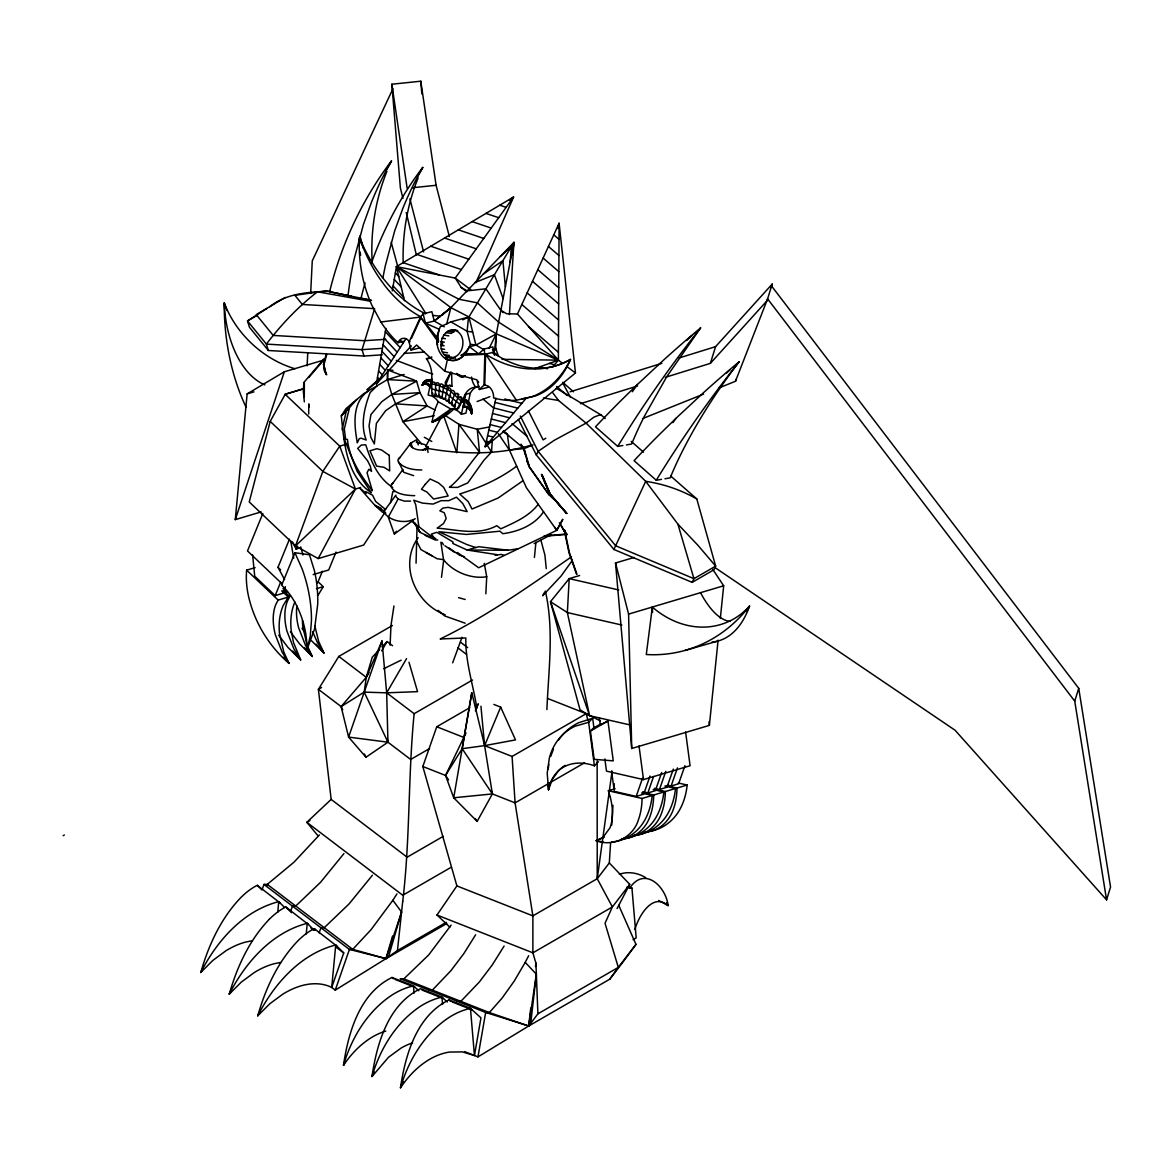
<?xml version="1.0" encoding="UTF-8"?>
<svg xmlns="http://www.w3.org/2000/svg" width="1169" height="1169" viewBox="0 0 1169 1169"><rect width="100%" height="100%" fill="white"/><g stroke="black" fill="none" stroke-linecap="round" stroke-linejoin="round"><path stroke-width="1.5" d="M402.721 901.328C410.246 839.094 407.996 776.114 414.133 713.704L472.481 680.022M308.689 414.031L308.806 403.904L308.879 407.221M444.322 326.838L434.254 321.022L431.872 311.685L423.09 313.818L420.445 317.164L409.092 341.962L411.02 350.042L416.646 345.016L444.834 371.26L476.908 379.793L479.319 389.467L483.951 385.185L484.828 354.339L484.083 349.034L492.88 346.915L493.625 352.205L498.447 355.99L495.729 348.567L496.328 333.881L513.922 242.392L450.854 307.637L442.087 315.192M483.951 385.185L484.74 384.981L485.617 354.149A132.214 98.78 75.5 0 0 528.943 368.893L536.22 368.995A132.214 98.78 75.5 0 0 570.501 359.394A105.371 71.923 75.8 0 1 535.212 396.043L521.856 398.892M435.365 393.953L435.686 384.893A2.659 1.9 76.4 0 0 433.611 382.029A2.659 1.9 76.4 0 0 431.785 384.411L431.814 393.339A2.426 1.739 76.4 0 0 433.641 396.013A2.426 1.739 76.4 0 0 435.365 393.953A2.353 1.68 76.4 0 0 436.972 396.729A2.353 1.68 76.4 0 0 438.813 394.976L439.588 385.828A2.659 1.9 76.4 0 0 437.688 382.774A2.659 1.9 76.4 0 0 435.686 384.893L436.592 384.674M390.11 645.186L390.972 625.576L393.953 605.951M416.062 563.18L417.041 526.737L419.978 532.348L429.944 536.98M307.111 365.795L307.739 353.14M310.662 293.477L312.255 260.935L392.916 88.771M485.836 593.779L486.728 576.755L484.258 563.312M304.349 382.76L304.276 397.124M509.406 314.534L513.922 242.392L468.915 316.945L462.69 319.838M469.865 707.64L436.753 726.767L422.827 766.499L456.889 885.912L532.874 915.868L597.227 878.708L609.312 862.956L610.569 843.156M611.708 825.168L612.98 805.368M614.003 789.177L614.339 783.771M444.468 415.024L458.949 424.332L477.23 429.257L479.568 452.315C469.339 463.786 461.697 477.741 449.422 487.312L457.561 487.415L467.775 482.899L483.688 460.528L491.506 452.052L492.339 439.997M343.613 437.25L357.188 471.399L371.347 492.719C346.608 476.572 344.066 442.949 341.304 415.901L345.98 408.624L363.617 393.748L387.465 379.589L387.684 369.857L387.465 379.589L391.776 394.464L402.925 421.688L421.439 443.796M452.754 358.109C433.509 358.079 439.602 323.915 457.81 330.681M510.122 262.134L511.394 246.571L500.303 256.464M546.902 709.598C548.48 670.334 554.252 629.77 545.338 591.046M261.169 511.905L235.276 519.62L247.141 393.88L284.33 371.786L323.17 360.227M277.74 912.258L278.748 901.635C243.21 910.783 216.908 940.855 200.761 972.491L212.86 960.407L225.822 950.835A62.556 37.846 -46.1 0 1 245.636 942.068L252.036 940.782M306.234 933.929L307.242 923.305C271.705 932.438 245.402 962.525 229.256 994.161L241.34 982.077L254.316 972.506A62.556 37.846 -46.1 0 1 274.13 963.738L280.531 962.452M335.737 944.976L343.73 952.954L331.718 987.454C322.746 982.924 312.196 982.924 302.625 985.409A62.556 37.846 -46.1 0 0 282.81 994.161L269.834 1003.747L257.75 1015.817C273.897 984.196 300.199 954.109 335.737 944.976L331.718 987.454L335.255 990.143L385.96 958.653L446.763 923.554M468.521 316.887L467.132 331.251L470.391 344.27C468.009 351.591 462.442 359.438 454.332 360.607A21.933 15.694 76.4 0 1 447.522 359.146L445.623 358.854A22.708 18.09 -81.5 0 1 436.841 341.757L437.191 335.547L440.202 326.838L450.898 321.884L468.915 316.945L496.328 333.881L558.387 360.154L562.567 363.281M634.153 557.438L615.522 562.99L631.728 748.496L709.378 725.379L718.102 640.174M720.338 618.416L723.669 585.786L712.856 569.493M470.391 344.27L475.944 345.103L496.328 333.881L494.735 349.195L495.729 348.567L493.625 352.205L484.828 354.339L461.2 355.347L462.529 356.56A22.708 18.09 -81.5 0 1 445.623 358.854M262.163 889.521L263.946 884.436L349.414 949.433L385.96 958.653L397.46 950.529L402.735 901.124M512.519 254.871L513.922 242.392L512.84 245.797M464.561 1051.603L477.975 1056.893L528.695 1026.017L530.755 1007.999M535.49 966.558L535.913 962.964L537.901 1013.83L528.695 1026.017L485.661 1012.442L400.178 978.745L403.86 978.877L489.343 1012.573L528.695 1026.017L609.75 979.213L623.472 961.327L635.98 944.377L618.766 905.361M530.726 1023.313L536.352 974.201L525.232 962.365L528.651 955.716M548.217 769.246L548.802 764.321M441.487 577.34L443.65 560.404L440.874 542.211M711.936 642.146A177.513 79.171 71.4 0 0 749.534 606.097A86.623 72.96 67.8 0 1 652.36 607.032L646.282 654.523A172.281 141.478 76.1 0 0 749.534 606.097A90.51 35.669 79.5 0 1 746.684 611.504M535.943 542.255L534.408 557.452M418.926 526.781L415.74 504.789L413.753 500.215L422.535 503.123L433.071 504.073L441.122 500.668L448.735 500.668L456.465 497.176L462.836 503.591L467.176 511.627L448.122 507.346L442.89 508.091L439.851 510.824L444.235 512.694L446.193 518.422L443.489 523.58L437.148 528.125C457.035 529.601 477.975 535.913 496.81 525.685L500.8 528.826C514.199 522.66 529.162 516.42 538.193 504.263M444.834 385.989A2.659 1.9 76.4 0 0 444.366 387.085L443.475 387.304A2.659 1.9 76.4 0 1 445.798 385.814A2.659 1.9 76.4 0 1 447.289 389.219L445.36 397.971A2.192 1.564 76.4 0 1 443.431 399.17A2.192 1.564 76.4 0 1 442.233 396.349L443.475 387.304A2.659 1.9 76.4 0 0 441.794 384.046A2.659 1.9 76.4 0 0 439.588 385.828L450.007 390.724L461.404 401.318L464.619 401.698M609.75 979.213L618.313 967.391L605.031 923.262L612.381 906.939L597.227 878.708L612.074 771.058M528.695 1026.017L536.352 974.201M448.589 779.898L445.535 775.442L462.164 748.686L471.779 692.779L484.609 745.632L492.383 793.912L477.142 821.398L453.718 797.784L445.535 775.442L466.007 732.919M385.872 328.416L376.36 383.973L411.356 345.849M392.302 290.847L396.437 266.649L513.6 196.977L475.929 282.664M471.779 692.779L453.718 797.784L492.383 793.912L515.091 802.869L584.529 762.787M474.453 1055.505L480.956 1017.834L470.449 1008.379L448.998 999.933C416.632 1015.671 405.336 1054.803 400.485 1087.798C408.098 1076.459 417.771 1066.318 429.578 1059.319A62.556 45.167 -56 0 1 449.393 1052.071L462.369 1051.895L474.453 1055.505L470.449 1008.379A68.635 46.38 -55.1 0 0 448.794 1017.6C424.493 1033.776 408.551 1060.151 400.485 1087.798L403.29 1081.632M477.975 1056.893L485.661 1012.442L489.343 1012.573L502.188 997.975L514.199 981.156L525.232 962.365M307.33 647.334L306.804 650.169A52.4 27.808 74.1 0 0 302.45 619.906C298.256 607.018 291.739 594.495 281.641 585.245L294.924 552.747L309.478 554.764L314.3 570.224A71.017 37.233 86.6 0 1 317.72 604.241L314.549 629.068L306.804 650.169L310.238 636.345L311.465 620.432A77.49 38.811 76.4 0 0 301.967 568.499L294.924 552.747M431.77 378.391L428.102 395.034L431.799 395.999A17.52 12.538 76.4 0 1 438.317 401.785L450.854 409.033A17.52 12.538 76.4 0 1 458.16 411.225L459.826 412.584M429.944 387.655L431.376 381.109L432.282 380.889L430.28 379.998A11.091 7.935 76.4 0 0 422.257 385.229A8.271 5.275 79.4 0 1 429.944 387.655L430.85 387.436A8.227 5.889 76.4 0 0 430.265 386.588M467.001 408.171L465.905 413.168L461.39 414.264L465.788 394.289A21.597 15.445 76.4 0 0 463.494 401.975L461.185 401.376L457.678 408.273A2.426 1.739 76.4 0 1 455.209 408.478A2.426 1.739 76.4 0 1 454.683 405.102L457.97 397.752A2.659 1.9 76.4 0 0 457.24 394.055A2.659 1.9 76.4 0 0 454.58 394.479L451.614 402.355A2.353 1.68 76.4 0 0 452.345 405.599A2.353 1.68 76.4 0 0 454.683 405.102M463.231 406.87L464.663 400.339L466.475 399.9L468.243 401.288A11.135 7.759 83.2 0 1 471.648 413.753A8.271 6.327 69 0 0 463.231 406.87L465.043 406.432A8.271 5.45 82.8 0 1 467.205 406.695M464.853 403.378L464.137 406.651A8.227 5.889 76.4 0 1 471.648 413.753A8.271 5.45 82.8 0 0 470.786 410.655M468.097 403.188L470.289 393.193A21.597 15.445 76.4 0 1 477.8 386.471M444.834 371.26L447.493 359.117L445.418 357.524M495.934 398.234L485.135 446.763L575.469 372.984L559.089 223.235L517.472 314.023L558.387 360.154L552.469 367.154M342.049 429.666L346.404 410.64L353.652 402.151M557.832 228.496L559.089 223.235L558.387 360.154L535.007 368.586M446.602 324.324L450.854 307.637L396.437 266.649L404.459 300.667M304.335 388.619L285.192 394.333L270.214 421.395L249.245 501.954L295.509 545.894L318.187 558.592L363.661 545.046L384.382 513.308M386.281 169.71L391.557 161.044L386.048 170.908A293.01 230.965 -89.8 0 0 371.464 202.266L363.427 224.463L354.075 259.299A308.572 243.225 -89.8 0 0 348.055 295.538L351.504 296.312M417.538 176.154L422.798 167.488L417.289 177.367A293.01 230.965 -89.8 0 0 402.706 208.725L394.684 230.907L385.332 265.743A308.572 243.225 -89.8 0 0 382.95 277.696M326.195 354.339L323.55 364.07L324.266 370.558L326.297 374.46L323.55 364.07L324.456 368.352M326.692 354.631L324.047 364.363L324.763 370.836L326.794 374.752M335.255 990.143L349.414 949.433L352.746 949.36L385.96 958.653L392.565 935.989M388.503 956.856L401.566 912.039L392.857 900.276L396.963 893.876M594.042 728.682L592.654 718.248L588.635 722.31L575.133 726.212A77.49 58.698 53.8 0 0 549.401 757.804L547.209 773.162L548.524 789.718L552.309 779.358L558.446 770.795A46.731 40.506 55.2 0 1 565.138 765.344M710.372 363.354L715.574 346.652L772.198 284.082L766.996 300.798L710.372 363.354L665.336 377.339M718.687 388.02L735.476 381.269L736.075 379.326M715.282 567.783L955.044 730.216L1106.561 899.867L1074.735 701.137L1078.724 688.322L771.584 286.025M1106.561 899.867L1110.55 887.037L1078.724 688.322M390.578 502.597L392.828 491.564L394.713 491.579M235.276 519.62L284.33 371.786M462.018 637.295L452.651 662.852M385.96 958.653L401.566 912.039M382.015 640.948L348.596 737.084L365.985 757.22L387.947 742.198L386.661 692.822L382.015 640.948L366.277 677.319L364.217 692.136L387.947 742.198L410.67 759.47L429.607 748.54M290.657 911.192L292.44 906.107L295.757 906.033L320.554 882.288L343.949 853.56M319.152 932.862L320.934 927.777L324.251 927.689L349.049 903.944L372.443 875.216M611.606 771.204L614.295 791.413L636.17 796.41L642.512 778.276M650.022 776.041L643.681 794.189L636.17 796.41M642.775 791.793L647.816 792.947L653.588 776.45M661.669 772.577L655.327 790.712L647.816 792.947M654.421 788.33L659.462 789.484L665.804 771.335M673.315 769.1L666.973 787.248L659.462 789.484M667.747 785.247L671.108 786.006L677.45 767.872M684.961 765.637L678.604 783.785L671.108 786.006M378.186 378.829L376.36 383.973L406.111 338.542M418.327 444.921L416.383 439.88L410.918 443.036L397.84 460.294L403.773 472.32L413.665 475.651M402.954 469.47L390.767 485.997C394.552 494.531 406.447 495.451 414.732 495.671M395.882 495.174L383.695 511.715C389.16 521.462 405.833 524.18 415.214 518.7M410.027 443.752L409.705 444.629C412.701 449.992 421.877 451.482 427.021 448.472L427.065 446.616L424.815 444.629L416.31 442.277M550.687 756.489L553.434 749.154M386.881 171.448C375.483 199.563 370.631 230.191 372.093 260.453M418.122 177.907C407.163 204.926 402.282 234.282 403.203 263.39M487.093 441.692L485.135 446.763L525.933 398.527M634.899 929.516C638.493 916.438 652.448 891.962 668.113 905.595C665.848 886.263 644.353 865.747 629.58 888.294M770.882 287.442L772.198 284.082M735.476 381.269L767.595 298.855L1074.735 701.137M262.835 513.469L247.507 550.964L282.124 583.857M284.549 579.532L277.988 567.301L289.488 539.143M252.606 554.837L254.71 576.185L275.168 595.62L280.648 582.191M292.455 541.919L296.239 549.313L297.525 546.171M285.411 586.677L282.664 593.384L275.168 595.62M317.603 582.98L322.41 571.232M336.029 552.046L328.708 569.975L313.175 574.607M451.614 372.458L451.95 386.267L445.652 385.025L450.913 372.312M475.388 710.796L478.179 704.103M491.214 790.536L492.383 793.912L462.164 748.686L484.609 745.632L500.668 707.113L493.873 704.439M475.944 708.911L478.106 704.001M410.699 520.453L435.306 539.347L435.774 538.324M344.899 1062.241L343.496 1065.324C348.347 1032.329 359.643 993.197 392.01 977.459L413.461 985.92L418.823 990.742M374.095 1071.944L371.99 1076.561C376.842 1043.566 388.137 1004.434 420.504 988.696L441.955 997.142L447.318 1001.979M411.4 338.469L421.235 316.974A132.214 92 79.5 0 1 384.937 285.747L379.779 278.675A132.214 92 79.5 0 1 359.482 237.555A105.371 76 72.6 0 0 359.614 244M670.816 476.148L696.782 498.944L715.662 566.132L713.879 569.829L692.165 582.367L613.9 549.459L536.366 455.019L538.135 451.322L554.194 440.348L587.028 422.608M613.9 549.459L645.712 481.321C663.627 483.995 681.059 489.913 696.782 498.944M692.165 582.367L693.933 578.67L715.662 566.132L697.951 545.324L677.903 524.136L645.712 481.321L586.02 423.09L558.519 400.485L552.645 392.609M418.137 537.74C398.497 564.89 415.492 603.92 445.126 614.733M489.022 348.464L496.328 333.881M456.538 408.609A2.426 1.739 76.4 0 0 458.584 408.054L462.076 401.157A2.659 1.9 76.4 0 0 462.31 400.602M318.158 595.109L323.228 586.677L317.983 581.68M617.086 908.561L629.726 884.334L609.312 862.956M457.415 552.455L478.676 567.769L556.78 530.331L562.552 519.357M425.735 446.397L441.371 417.172M318.187 558.592L355.42 489.051L360.637 487.488M395.56 496.051L398.103 499.017L388.313 517.093L394.348 534.028L413.578 519.986M281.729 590.842L288.305 597.081L278.149 600.106L276.118 603.832A52.897 31.797 59.8 0 0 275.343 634.709L282.211 652.331L289.035 663.408C268.373 645.668 253.673 621.002 248.106 594.32A78.308 49.756 61.1 0 1 246.63 570.151L255.09 567.637M450.766 372.18L445.214 382.38L445.652 385.025M498.33 433.655L509.363 449.963L526.386 487.721L556.78 530.317L562.844 519.518M203.348 967.961L200.761 972.491C208.579 945.122 220.926 918.249 240.858 897.558A68.635 32.089 -64.1 0 1 257.312 885.328L279.902 902.789M230.98 991.137L229.256 994.161C237.073 966.792 249.421 939.92 269.352 919.214M260.336 1011.302L257.75 1015.817C265.568 988.448 277.915 961.59 297.847 940.884A68.635 32.089 -64.1 0 1 314.286 928.668L336.891 946.116M544.652 592.245L542.606 595.81L561.062 576.054L572.445 560.272M368.995 672.643L366.277 677.319L341.114 706.587L348.596 737.084L387.947 742.198L387.231 738.633M381.664 650.87L387.085 641.547L392.521 645.683M406.564 658.6L386.661 692.822L364.217 692.136L341.114 706.587L318.406 689.315L338.805 656.423L392.419 625.473M475.622 934.791L463.772 953.699L450.869 970.738L432.355 990.114L428.672 989.982M504.117 946.028L492.266 964.936L479.363 981.975L460.849 1001.351L457.167 1001.205M451.102 925.132L428.775 954.839L403.86 978.877M392.857 900.276L371.099 929.618L352.746 949.36L267.263 884.363L263.946 884.436L267.409 885.459M449.831 927.119L436.987 915.02L456.889 885.912M288.305 597.081L283.219 605.513A50.428 34.179 73.6 0 0 279.493 633.481L283.746 651.864L289.035 663.408L283.278 657.27M632.327 391.732L637.412 384.484L664.08 359.628A293.01 70.505 -41.6 0 1 691.42 335.62L700.611 327.875A298.08 73.72 -54.2 0 0 617.729 446.397L595.518 426.802A308.572 74.261 -41.6 0 1 620.198 401.347L637.412 384.484M672.906 422.681L675.96 418.327L702.627 393.471A293.01 70.505 -41.6 0 1 729.967 369.477L739.159 361.732A298.08 73.72 -54.2 0 0 656.277 480.254L634.066 460.659A308.572 74.261 -41.6 0 1 658.746 435.189L675.96 418.327M464.955 375.863L464.473 376.301A8.446 6.035 76.4 0 1 461.097 376.71L457.357 373.846M394.348 534.028L396.452 531.252M700.611 327.875L666.622 376.915L644.324 416.369A181.443 49.858 -54.1 0 0 631.655 444.015L626.409 444.921M739.159 361.732C717.912 389.525 698.784 419.028 682.871 450.211A181.443 49.858 -54.1 0 0 670.202 477.858L664.956 478.764M629.726 884.334L612.381 906.939L532.889 952.823L436.987 915.02M635.98 944.377L618.313 967.391L537.901 1013.83M356.764 399.52L349.589 407.367L344.3 428.965L345.615 439.223L347.471 439.471C349.326 459.154 360.958 475.359 372.356 490.717L367.037 472.714L368.922 469.207L371.537 471.385L370.31 466.197L367.636 460.864L357.656 448.399L361.382 445.024L365.751 444.804C370.924 461.083 377.689 477.741 392.696 487.444M543.541 511.774C534.701 525.115 518.262 531.705 502.802 533.692L499.908 531.194L466.402 534.452L438.93 531.734L466.869 544.549L475.798 547.545M308.762 377.543L324.485 359.146M319.415 834.914L294.047 862.137L267.263 884.363M323.974 358.868L303.852 382.468L303.326 391.016L304.335 401.873M425.297 450.255L428.365 446.806L422.871 449.948M368.103 391.074C351.606 402.735 354.222 425.487 357.305 442.803L359.263 438.696L361.133 438.2L366.204 440.012C360.184 424.552 364.392 407.513 370.135 392.609L377.236 385.668M379.662 649.365L372.239 657.197L366.277 677.319L338.805 656.423M382.131 646.764L387.085 641.547M346.404 410.64L341.304 415.901L348.742 408.522M599.39 717.868L600.325 724.868L607.953 720.966L613.257 760.858L594.159 759.339L590.403 731.107L593.37 728.097L601.056 723.786M548.524 789.718A52.4 38.431 56.5 0 1 560.667 768.983C570.311 761.779 583.492 761.764 594.422 765.812L598.44 761.75M304.218 388.517L285.075 394.216L339.741 446.149L355.42 489.051L295.509 545.894L322.834 471.385L339.741 446.149L346.711 444.088M321.563 687.489L318.406 689.315L331.163 799.406L306.833 822.304L318.202 836.04M425.589 313.862A132.214 96.983 73.1 0 1 388.546 284.871L382.774 277.959A132.214 96.983 73.1 0 1 359.482 237.555A105.371 74.611 80.1 0 0 371.844 305.211L380.889 322.001L421.235 316.974L420.445 317.164L425.458 323.155L434.254 321.022L450.854 307.637L468.915 316.945L475.944 345.103M686.612 340.457L691.668 335.824M726.431 373.159L730.216 369.682M366.92 389.745L378.361 379.589M367.431 390.037L377.602 381.006M585.669 423.397L593.896 417.158L598.835 415.243L601.129 414.966L605.235 418.56M484.083 349.034L478.603 353.842L463.713 353.623L461.2 355.347M516.669 466.168C499.908 478.837 479.655 487.809 459.665 493.976L468.155 501.559L471.998 509.026L498.126 498.038L523.171 480.605M509.436 200.41L513.6 196.977L455.223 278.076L396.437 266.649L425.779 313.394M434.254 321.022L450.854 307.637M398.41 458.701L400.046 457.4M391.352 484.404L392.974 483.118M384.28 510.122L385.916 508.822M571.436 556.824C529.119 586.312 486.64 616.355 440.187 638.975L465.817 637.953C465.247 661.61 473.255 684.888 476.864 708.195M416.602 381.167L391.776 394.464L381.795 401.698L370.938 414.527L369.039 425.896L370.821 437.338L374.343 443.957L376.389 423.339L385.668 410.655L395.619 403.846L419.992 392.638L416.602 381.167L387.465 379.589L404.123 374.504M453.864 408.492L450.854 409.033L432.252 422.038A50.135 25.513 -46 0 1 432.72 420.285M483.279 274.087L502.904 260.643L505.373 286.843M451.088 333.384L453.747 331.66M435.16 420.182L432.252 422.038A41.134 23.672 -56.9 0 1 438.317 401.785M545.821 438.229L543.117 439.88L528.359 410.684M266.824 308.499L247.507 320.934L249.479 327.305L268.359 350.495L364.012 356.034L382.205 354.835M269.849 306.746C286.449 292.981 309.522 292.031 330.126 291.213M256.815 315.557L247.507 320.934L266.386 344.11L268.359 350.495M63.199 835.689L64.368 835.002M309.946 820.506L306.833 822.304L402.735 895.235L451.059 867.34M480.941 706.237L484.609 745.632L512.08 756.46L586.18 713.674L600.398 720.922M590.403 731.107L607.953 720.966M443.241 836.346L407.133 857.198L331.163 799.406M397.46 950.529L446.339 922.297M633.101 939.657L636.184 937.874L631.947 888.06L628.586 886.73M604.446 837.033L596.161 840.73C613.272 847.218 633.335 837.282 638.449 819.674A78.308 46.015 65.2 0 0 642.073 798.471L652.229 795.446A75.956 52.766 67.7 0 1 646.209 817.365C639.896 830.794 626.657 841.169 611.577 841.958M296.239 549.313L299.249 547.706M534.16 543.585L551.081 534.686M383.71 668.741L401.142 660.164M285.265 297.452L256.245 314.607L273.195 335.43L364.333 340.705L385.668 339.317M477.084 401.537L489.884 396.686M426.7 448.209C460.834 454.566 497.673 455.077 531.018 445.243M533.006 444.907L524.092 448.633L509.363 449.963L507.39 434.24L503.386 430.966M475.184 282.474L494.399 274.715L503.108 298.592M643.111 418.385L703.577 394.099M492.397 349.823L495.729 348.567M412.336 442.54L410.918 443.036L412.467 447.654M570.077 391.82L661.888 363.311M679.204 357.933L715.574 346.652M580.467 403.685L637.631 385.945M247.141 393.88L253.936 391.863M316.463 588.694L323.228 586.677M579.634 575.513L569.201 578.626L550.482 601.67L580.029 709.758L589.6 715.691L630.237 724.985M631.728 748.496L628.586 614.105L723.669 585.786M604.855 758.944L606.477 771.116L643.505 779.591L690.09 765.724L685.604 732.028M610.16 796.688L608.362 790.755L615.142 788.739M643.082 792.567L653.719 794.993L663.875 791.968A75.956 52.766 67.7 0 1 657.855 813.902C651.542 827.331 638.303 837.705 623.223 838.494M654.728 789.09L665.366 791.53L675.521 788.505A75.956 52.766 67.7 0 1 669.501 810.424C663.188 823.853 649.949 834.242 634.869 835.017M666.359 785.626L677.012 788.067L687.167 785.042A75.956 52.766 67.7 0 1 681.147 806.961C675.039 819.834 662.618 830.107 648.152 831.364M449.32 357.582C464.02 359.394 468.448 333.969 454.361 330.155M684.932 650.446L717.342 641.197M619.38 874.266C628.104 871.153 637.923 872.863 645.712 877.641M592.654 718.248L578.538 722.778A71.017 60.028 58.8 0 0 558.665 739.875M380.889 322.001A105.371 74.611 80.1 0 0 397.971 342.707L403.743 341.304M409.092 341.962L409.881 341.772L406.783 339.083A10.638 7.613 76.4 0 0 397.971 342.707M411.02 350.042L419.817 347.909M439.822 385.77L430.601 383.534A21.597 15.445 76.4 0 0 426.378 358.678L431.566 357.422M430.601 383.534L431.273 383.374A21.597 15.445 76.4 0 0 431.829 381.43M435.526 389.438L436.432 389.219M439.208 390.388L440.114 390.168M447.508 389.175L447.289 389.219A2.659 1.9 76.4 0 1 449.773 388.108A2.659 1.9 76.4 0 1 450.986 391.659L448.428 399.93A2.353 1.68 76.4 0 0 449.349 403.115A2.353 1.68 76.4 0 0 451.614 402.355M442.846 391.834L443.752 391.615M451.219 391.6L450.986 391.659A2.659 1.9 76.4 0 1 453.572 390.841A2.659 1.9 76.4 0 1 454.58 394.479L455.472 394.26M431.799 388.868L447.23 393.383M462.822 402.136A21.597 15.445 76.4 0 1 475.783 387.187L479.232 386.354M449.714 395.794L450.606 395.575M479.319 389.467L488.116 387.348M465.101 394.45L470.289 393.193M449.539 402.034A2.353 1.68 76.4 0 1 449.32 399.71L448.428 399.93A2.192 1.564 76.4 0 1 446.397 400.879A2.192 1.564 76.4 0 1 445.36 397.971M458.862 397.533L457.97 397.752A2.659 1.9 76.4 0 1 460.688 397.665A2.659 1.9 76.4 0 1 461.185 401.376M460.323 404.606L446.324 393.602M457.678 408.273L458.584 408.054M543.775 536.352L548.743 535.3M434.298 415.74L402.925 421.688L427.08 405.935L435.043 410.012M489.738 426.904L477.23 429.257L491.506 452.052M484.609 745.632L515.5 739.904L500.668 707.113M617.656 446.426L622.902 445.521M656.218 480.269L661.464 479.363M435.306 539.347L431.361 534.087L436.841 532.304L453.104 542.036L452.739 543.424L467.118 550.029L508.15 550.248L517.809 548.787M484.74 384.981L488.204 386.091A10.638 7.613 76.4 0 1 493.61 397.928A105.371 78.703 77.1 0 0 516.377 400.222L530.96 397.08A105.371 78.703 77.1 0 0 570.501 359.394A132.214 90.188 77.2 0 1 539.201 368.279L532.553 368.016A132.214 90.188 77.2 0 1 492.836 352.395L494.706 355.405M410.567 501.106L404.313 501.106L398.103 499.017M486.728 576.755C471.136 579.298 453.134 571.962 443.548 559.688L437.118 558.724L425.954 552.484M402.896 198.409L400.368 187.8L391.863 84.212L420.796 81.202L436.095 185.286L449.349 236.518M412.584 187.727L436.095 185.286M644.762 832.08C658.162 831.948 669.238 821.515 673.373 809.269A78.308 46.015 65.2 0 0 677.012 788.067M633.116 835.543C646.515 835.426 657.592 824.993 661.727 812.747A78.308 46.015 65.2 0 0 665.366 791.53M621.47 839.006C634.869 838.889 645.96 828.456 650.081 816.21A78.308 46.015 65.2 0 0 653.719 794.993M547.428 535.665L566.687 534.014M547.925 535.957L567.184 534.306M382.058 348.347L362.039 349.663L266.386 344.11C281.159 324.661 298.124 306.775 317.457 291.797L370.339 301.222M404.036 353.403L424.055 352.103M391.776 394.464L419.992 392.638L427.08 405.935L395.619 403.846M421.79 469.953C413.578 469.982 404.006 468.594 398.351 462.062M501.983 359.321L558.387 360.154L498.593 322.118L477.405 302.873L458.964 299.249L396.437 266.649M517.472 314.023L506.732 313.76L500.858 310.355L485.909 288.801L467.074 290.862L461.258 287.501L455.223 278.076L470.859 289.839M437.776 540.005L435.043 539.917L425.078 535.3M484.828 354.339L478.603 353.842L469.324 346.652A23.482 19.8 -89.5 0 1 463.713 353.623M465.189 599.478L458.555 597.651M389.452 370.003L392.989 370.31M432.676 315.396L439.529 316.127L439.573 317.34M508.15 550.248L478.706 546.712L467.118 550.029L496.913 554.632L495.072 555.348L501.063 554.413L504.307 555.333M626.672 887.329L631.947 888.06M472.7 332.084L467.132 331.251L450.898 321.884M451.453 330.053L454.902 330.564M448.575 330.885L454.142 331.718L447.932 331.309M445.93 332.61L451.482 333.443M443.665 335.094L448.838 335.868M441.97 338.177L445.418 338.689M440.947 341.655L444.395 342.166M440.669 345.279L444.118 345.79M441.151 348.8L444.585 349.326M442.35 352.001L447.522 352.775M444.205 354.631L449.378 355.42M446.587 356.545L451.745 357.319M452.213 357.699L455.662 358.211M543.41 397.942L558.519 400.485M603.131 841.943L596.161 840.73L602.926 837.486L609.926 827.886A52.897 30.423 62 0 0 610.16 796.703M371.537 300.375L325.8 290.935L294.895 295.319L302.347 304.466L374.65 308.66L362.039 349.663L364.012 356.034M348.055 295.538L329.643 291.724A298.08 246.338 -70 0 1 391.44 160.927M360.885 298.168L370.748 300.214M618.708 589.95L569.201 578.626L567.36 612.571L589.6 715.691L550.482 601.67L567.36 612.571L621.879 625.05M678.298 783.011L687.167 785.042M664.869 786.065L675.521 788.505M653.223 789.543L663.875 791.968M641.591 793.006L652.229 795.446M608.362 790.755L642.073 798.471M385.843 513.059L382.541 512.256L374.884 505.329L359.628 487.97L366.102 493.406L365.663 491.564L372.575 495.203L375.614 501.399L384.484 508.617M549.313 363.427L554.515 364.743M539.771 366.876L547.384 368.805M504.774 399.009L521.856 403.349M495.013 402.399L517.779 408.171M493.771 407.937L513.702 412.993M492.544 413.49L509.611 417.815M491.301 419.028L505.534 422.652M490.074 424.581L501.457 427.474M488.832 430.134L497.366 432.296M487.605 435.672L493.289 437.118M486.362 441.224L489.212 441.94M465.174 623.209L444.658 615.917L438.127 610.35M464.473 556.736L459.622 555.231L448.604 547.75M432.135 380.159L431.04 379.808A11.135 8.607 77.4 0 0 422.257 385.229A8.271 6.488 72.7 0 1 426.188 383.724M499.791 205.189L506.133 207.351M485.997 213.401L498.681 217.712M472.188 221.613L491.214 228.087M458.38 229.825L483.747 238.461M444.571 238.038L476.28 248.822M430.762 246.235L468.813 259.197M416.953 254.447L461.346 269.571M403.144 262.66L439.369 274.993M396.291 360.359L432.647 374.212M388.181 370.135L414.63 380.217M547.677 698.492L586.18 713.674L588.007 720.645M436.753 726.767L464.225 737.595M422.827 766.499L445.535 775.442M395.18 979.476L414.966 987.279M422.024 990.055L443.46 998.501M452.169 1001.935L471.955 1009.738M658.644 900.481L668.113 905.595L666.637 902.687M423.09 313.818L425.458 323.155L439.193 329.263A23.482 16.98 -82.5 0 0 438.054 338.805C440.128 344.548 434.766 339.01 437.688 344.87M381.299 508.442L374.884 505.329L384.82 511.511M431.785 441.458L424.303 437.264M424.069 382.073L428.804 384.469A8.271 6.488 72.7 0 0 427.942 384.09M355.42 489.051L322.834 471.385L270.214 421.395M432.033 555.786L420.869 549.547L417.07 541.963M502.699 431.58L507.39 434.24M484.536 350.057L475.9 345.074L469.5 346.755M449.7 384.966L451.95 386.267M503.43 431.303L524.092 448.633L529.411 466.782L549.357 495.072L554.457 499.85M556.269 388.254L601.129 414.966M465.569 400.119L467.468 401.478A11.091 7.935 76.4 0 1 471.648 413.753A11.135 8.11 69.3 0 0 466.709 401.654L464.663 400.339L471.414 409.749M427.576 384.776L423.66 382.175L431.376 381.109L429.505 380.173A11.135 7.262 75.6 0 0 422.257 385.229A8.227 5.889 76.4 0 1 425.823 383.827M444.892 545.748L454.536 552.294M566.863 366.525L575.469 372.984M461.258 287.501L466.942 291.768M460.454 642.132L467.673 647.626M457.824 647.787L466.519 654.406M414.133 713.704L386.661 692.822L417.567 691.653L408.989 662.238M269.352 919.214A68.635 32.089 -64.1 0 1 285.806 906.998L308.397 924.46M310.954 928.025L313.818 930.203M336.584 947.518L343.73 952.954M556.546 386.471L567.301 395.56M483.031 399.067L494.063 408.39M512.007 423.558L527.19 436.373M553.755 234.837L559.001 239.367M548.436 246.454L558.914 255.5M543.117 258.057L558.84 271.646M537.798 269.659L558.753 287.779M532.479 281.276L558.68 303.911M527.161 292.878L558.592 320.043M521.842 304.495L558.519 336.175M528.505 326.458L558.431 352.322M631.187 441.356L643.491 452.155M562.757 382.278L573.438 391.776M448.998 999.933L450.518 1001.292M392.01 977.459L393.529 978.818M500.858 310.355L503.24 312.591M277.988 567.301L280.604 569.785M282.986 588.504L286.814 592.142M283.234 590.389L289.795 596.628L287.764 600.369A52.897 31.797 59.8 0 0 286.99 631.245L293.857 648.853L300.681 659.944L287.998 647.451L278.704 635.205M246.63 570.151L278.149 600.106M314.3 928.668L315.44 929.808M307.242 923.305L314.096 930.159M285.806 906.998L291.519 912.711M278.748 901.635L284.462 907.349M257.312 885.328L261.885 889.901M311.29 640.51L323.974 653.018L318.669 641.46L314.885 626.16M459.841 412.599L461.39 414.264M395.37 272.874L398.761 276.512M394.26 279.406L401.201 286.873M393.135 285.937L403.641 297.218M400.748 340.53L403.13 343.087M385.302 331.689L400.163 347.631M384.192 338.221L397.182 352.176M383.067 344.753L394.201 356.72M381.956 351.299L391.235 361.265M380.831 357.831L388.254 365.795M379.706 364.363L385.288 370.339M378.595 370.894L382.307 374.884M377.47 377.441L379.326 379.428M550.161 494.18L566.833 513.454L550.161 494.18L541.963 474.658L550.731 495.247M549.664 493.888L566.337 513.162L549.664 493.888L541.466 474.366L550.234 494.969M425.458 323.155L438.054 338.805M316.068 644.134L323.974 653.018L317.15 641.927L312.649 631.684M304.422 647.611L312.328 656.481L307.637 646.413M292.776 651.075L300.681 659.944L293.448 642.336L291.139 630.003A50.428 34.179 73.6 0 1 294.866 602.05M479.568 452.315L458.949 424.332L456.845 452.812L443.621 415.769M420.445 317.164L438.36 342.166M548.86 494.779L528.899 466.489L523.595 448.341M301.997 628.264L305.518 633.364M290.35 631.742L299.644 643.973L312.328 656.481L305.504 645.39L298.636 627.782A52.897 31.797 59.8 0 1 296.926 605.834M475.111 818.432L477.142 821.398M521.053 444.162L524.092 448.633L524.896 453.893M485.617 354.149L516.377 400.222M554.793 527.307L556.78 530.317M442.014 542.445L443.519 544.812M412.613 520.366L419.978 532.348L415.053 522.996M560.696 524.56L566.702 534.993L564.671 530.141L569.435 552.776L576.975 574.344M559.337 522.777L566.191 534.701L564.174 529.849L568.938 552.484L576.478 574.052M470.303 406.856L471.823 409.647M562.771 382.979L570.487 397.372M526.781 461.097L529.294 465.803M520.293 416.032L538.135 451.322L615.668 545.777L693.933 578.67L677.903 524.136M518.525 419.715L536.366 455.019M341.114 706.587L342.722 709.846M364.392 753.961L365.985 757.22M540.926 540.253L544.915 555.085L546.259 568.66M307.038 644.937L302.786 626.54A50.428 34.179 73.6 0 1 302.45 620.461M535.913 963.168L532.889 952.823L532.874 915.868L515.091 802.869L512.08 756.46M402.633 470.333L402.91 471.312M300.754 546.917L302.961 554.997M391.206 242.334L397.869 266.985M359.95 235.89L363.281 248.208M409.895 198.891L423.602 251.876M615.522 562.99L628.586 614.105M406.257 212.539L416.354 254.959M290.76 540.955L293.697 558.241M391.863 84.212L407.148 188.297M427.343 447.595L428.044 452.52M639.019 745.895L643.505 779.591M588.635 722.31L594.422 765.812M547.881 782.777L548.524 789.718M709.072 721.741L709.378 725.379M442.569 1004.405L441.955 997.142A68.635 46.38 -55.1 0 0 420.299 1006.377C395.999 1022.539 380.057 1048.914 371.99 1076.561L388.503 1057.273L401.084 1048.082A62.556 45.167 -56 0 1 412.613 1042.85M414.074 993.168L413.461 985.92A68.635 46.38 -55.1 0 0 391.82 995.14C367.504 1011.317 351.562 1037.677 343.496 1065.324C351.124 1053.985 360.783 1043.859 372.59 1036.859A62.556 45.167 -56 0 1 385.785 1031.102M420.796 81.202L421.848 93.929M652.36 607.032L652.565 612.454M597.154 760.931L597.227 878.708M730.304 621.411A90.51 35.669 79.5 0 1 700.523 592.683M361.031 298.197A298.08 246.338 -70 0 1 365.079 282.927M371.508 262.893A298.08 246.338 -70 0 1 422.696 167.386M264.895 384.908A86.623 51.319 88.1 0 1 224.243 302.829A90.51 71.514 43.1 0 0 294.88 368.732M246.016 407.119A172.281 113.934 88.1 0 1 224.243 302.829A177.513 125.39 48.4 0 0 226.976 310.501M442.744 345.629A22.708 18.09 -81.5 0 1 442.393 342.59M360.607 255.397A105.371 76 72.6 0 1 360.227 252.124M475.783 387.187A14.086 10.083 76.4 0 1 471.575 377.046M465.204 375.658A8.446 6.035 76.4 0 1 456.684 373.379M431.785 357.056A14.086 10.083 76.4 0 1 426.378 358.678M443.986 385.098A2.659 1.9 76.4 0 1 444.366 387.085M447.595 386.413A2.659 1.9 76.4 0 1 448.195 388.999M478.603 382.307A14.086 10.083 76.4 0 1 478.15 381.284M460.63 396.788A2.659 1.9 76.4 0 1 462.398 399.287M450.854 409.033A41.134 39.878 -52.8 0 1 432.252 422.038A50.135 48.002 -13.9 0 0 453.952 408.858M426.612 383.958A8.227 5.889 76.4 0 1 428.19 384.645M428.935 385.171A8.227 5.889 76.4 0 1 429.622 385.828M468.594 407.557A8.271 5.45 82.8 0 1 469.222 408.171M469.806 408.902A8.271 5.45 82.8 0 1 470.333 409.734M436.227 394.333A2.426 1.739 76.4 0 1 434.079 395.633M432.968 394.348A2.426 1.739 76.4 0 1 432.72 393.12M455.34 406.607A2.426 1.739 76.4 0 1 455.296 405.994M455.326 405.322A2.353 1.68 76.4 0 1 452.403 403.86M439.427 395.823A2.353 1.68 76.4 0 1 436.3 394.333M442.452 397.504A2.353 1.68 76.4 0 1 440.348 397.022M440.041 396.525A2.353 1.68 76.4 0 1 439.822 395.955M445.871 398.644A2.192 1.564 76.4 0 1 443.606 398.278M449.32 399.71A2.192 1.564 76.4 0 1 446.923 400.339M451.965 402.969A2.353 1.68 76.4 0 1 450.255 402.896M442.233 396.349A2.353 1.68 76.4 0 1 440.275 397.884A2.353 1.68 76.4 0 1 438.813 394.976M457.167 393.295A2.659 1.9 76.4 0 1 458.862 394.932M389.248 455.384L389.686 470.902L384.046 467.308L376.623 466.124L369.959 450.839L376.813 448.721L381.576 450.007L389.248 455.384M425.107 484.477L421.454 489.256L426.977 492.091L433.597 499.031L448.165 495.992L443.621 487.298L438.39 482.812L430.09 478.969L425.107 484.477"/></g></svg>
